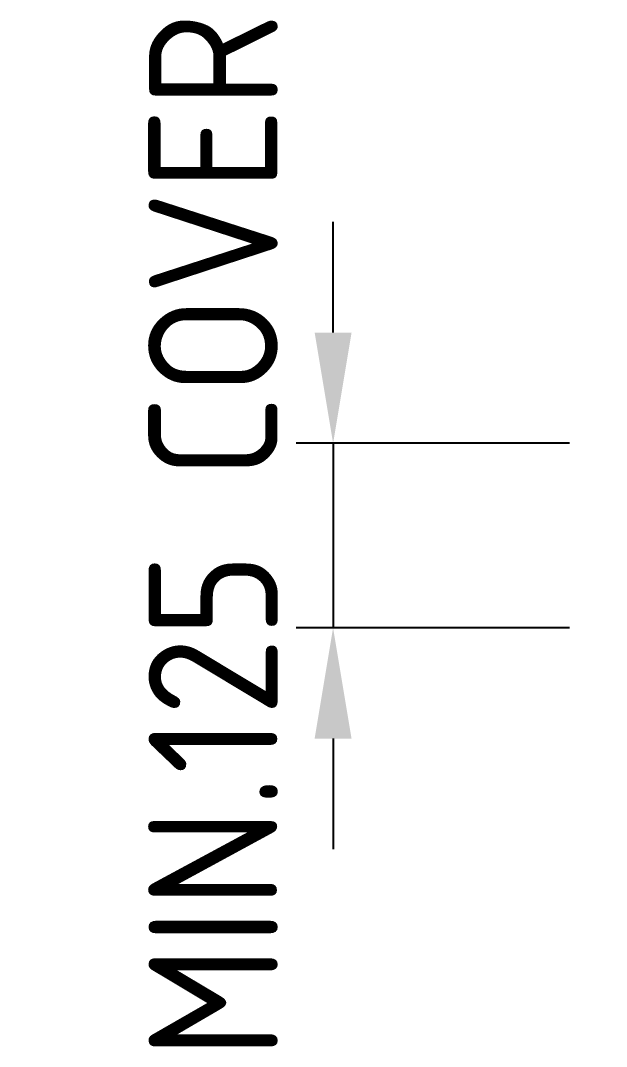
# Paper-space layout 'SHEET (5)' of a CAD drawing. Header units: metres. Extents: x -9 to 1337, y -9 to 581.
# Drawn here: x 1227.064 to 1227.461, y 66.314 to 67.009 of the extents above; entities that cross this region are included whole.
import ezdxf

# ---------------------------------------------------------------- set-up
doc = ezdxf.new("R2010")
doc.units = ezdxf.units.M
doc.layers.add('_User Miscellaneous1', color=7, linetype='Continuous')
doc.styles.add('IsoCP', font='isocp.shx')
doc.dimstyles.new('NWRL Standard', dxfattribs={"dimtxt": 3.5, "dimasz": 3, "dimexe": 1, "dimexo": 1, "dimgap": 1.5, "dimtad": 1, "dimdec": 0, "dimlfac": 1000, "dimzin": 0, "dimdsep": 46, "dimtxsty": 'IsoCP', "dimcen": 0, "dimdle": 2, "dimclrd": 256, "dimclre": 256, "dimclrt": 7, "dimadec": 0, "dimazin": 0, "dimtfac": 1, "dimtdec": 0, "dimtmove": 0, "dimatfit": 2, "dimfxl": 1, "dimtolj": 1, "dimtzin": 0, "dimarcsym": 0})

# ---------------------------------------------------------------- blocks, each defined once
blk = doc.blocks.new('*D266')
at = {"layer": '_User Miscellaneous1', "lineweight": -2, "transparency": 16777216}
for p, q in [((1227.27608, 66.79802), (1227.27608, 66.87302)), ((1227.43626, 66.72302), (1227.25108, 66.72302)), ((1227.27608, 66.72302), (1227.27608, 66.59802)), ((1227.43626, 66.59802), (1227.25108, 66.59802)), ((1227.27608, 66.52302), (1227.27608, 66.44802))]:
    blk.add_line(p, q, dxfattribs=at)
at = {"layer": '_User Miscellaneous1', "transparency": 16777216}
for points in [[(1227.26358, 66.79802), (1227.28858, 66.79802), (1227.27608, 66.72302)], [(1227.26358, 66.52302), (1227.28858, 66.52302), (1227.27608, 66.59802)]]:
    blk.add_solid(points, dxfattribs=at)
at = {"layer": 'Defpoints', "color": 0, "transparency": 16777216}
for p in [(1227.46126, 66.72302), (1227.27608, 66.59802), (1227.46126, 66.59802)]:
    blk.add_point(p, dxfattribs=at)
at = {"layer": '_User Miscellaneous1', "color": 7, "transparency": 16777216, "insert": (1227.19482, 66.66052), "char_height": 0.0875, "attachment_point": 5, "rotation": 90, "style": 'IsoCP'}
blk.add_mtext('\\A1;MIN.125 COVER', dxfattribs=at)

psp = doc.layouts.new('SHEET (5)')

# ---------------------------------------------------------------- dimensions: what is measured, and where the dimension line sits
at = {"layer": '_User Miscellaneous1', "color": 7}
dim = psp.add_linear_dim(base=(1227.27608, 66.59802), p1=(1227.46126, 66.72302), p2=(1227.46126, 66.59802), angle=270, text='MIN.125 COVER', dimstyle='NWRL Standard', override={"dimscale": 0.025}, dxfattribs=at)
dim.commit()
dim.dimension.update_dxf_attribs({"geometry": '*D266', "text_midpoint": (1227.27608, 66.66052), "dimtype": 160})

doc.saveas('drawing.dxf')
